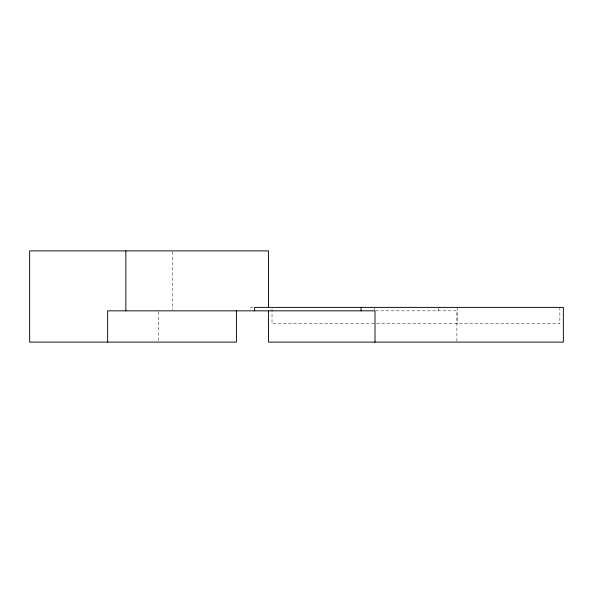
<?xml version="1.0" encoding="UTF-8"?>
<svg xmlns="http://www.w3.org/2000/svg" width="593" height="593" viewBox="0 0 593 593"><rect width="100%" height="100%" fill="white"/><g stroke="black" fill="none" stroke-linecap="round" stroke-linejoin="round"><path stroke-width="0.44" stroke-dasharray="2.96 2.22" d="M253.1 307.382L250.328 307.382L250.328 309.969M375.643 310.836L456.892 310.836L456.892 341.19M559.874 307.382L559.874 323.771L272.017 323.771L272.017 308.286M457.188 307.382L457.188 323.771M438.679 308.241L438.679 310.836M374.702 307.382L374.702 310.109M172.333 251.81L172.333 309.909M158.427 311.755L158.427 341.19"/><path stroke-width="0.89" d="M374.998 342.109L374.998 310.836L107.644 310.836L107.644 342.109M361.093 307.382L361.093 310.836M268.54 307.382L268.54 250.891L29.65 250.891L29.65 342.109L236.422 342.109L236.422 310.836M268.54 310.836L268.54 342.109L563.35 342.109L563.35 307.382L254.642 307.382L254.642 310.836M125.857 250.891L125.857 310.836"/></g></svg>
